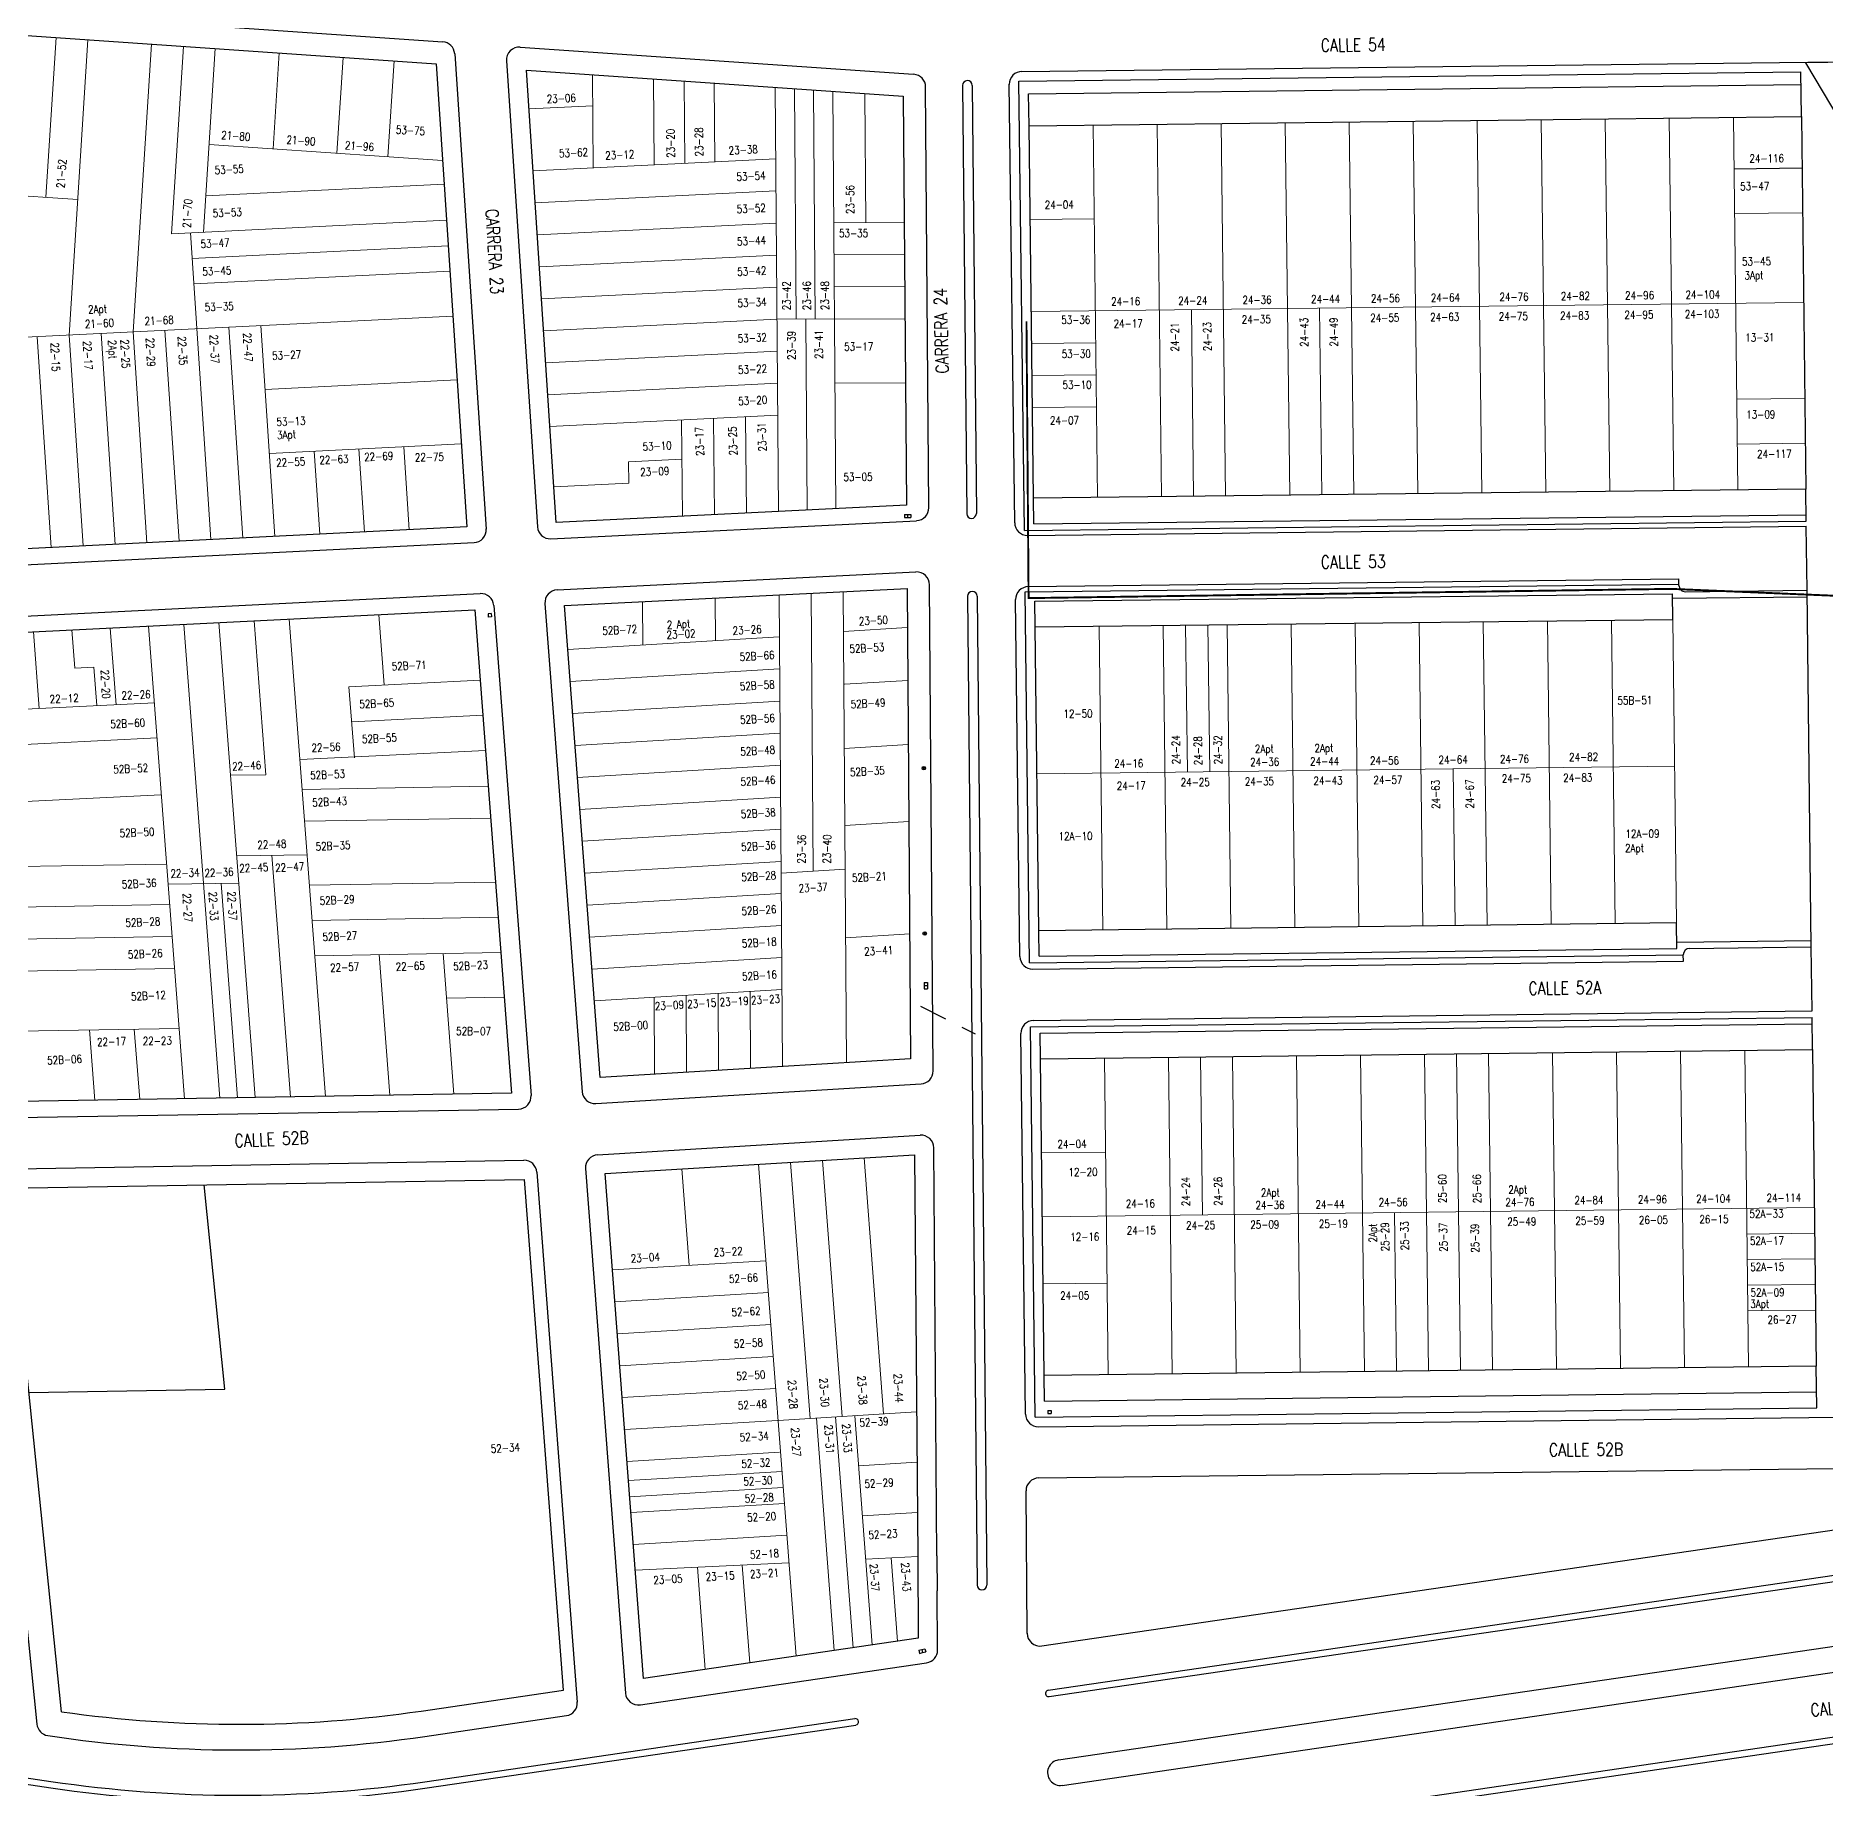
# Model space of a CAD drawing. Header units: millimetres. Extents: x 1022434 to 1024646, y 1272610 to 1274311.
# Drawn here: x 1023908.8 to 1024188.2, y 1272838.9 to 1273112.5 of the extents above; entities that cross this region are included whole.
import ezdxf
from ezdxf.enums import TextEntityAlignment as Align

# ---------------------------------------------------------------- set-up
doc = ezdxf.new("R2010")
doc.units = ezdxf.units.MM
doc.header["$MEASUREMENT"] = 0
for name, color, linetype, lineweight in [('CAB_AER_500', 3, 'Continuous', 25), ('CAB_RG11', 5, 'Continuous', 30), ('NOMENCLATURA', 23, 'Continuous', 0), ('Planimetria_Varios', 251, 'Continuous', 0)]:
    doc.layers.add(name, color=color, linetype=linetype, lineweight=lineweight)
for name, color, linetype in [('DISP_AMP_SA', 7, 'Continuous'), ('NOMEN', 251, 'Continuous'), ('PLANIMETRIA', 8, 'Continuous'), ('TEXT_AMP', 5, 'Continuous')]:
    doc.layers.add(name, color=color, linetype=linetype)
doc.styles.add('CALLE', font='simplex.shx', dxfattribs={"width": 0.8, "height": 2})
doc.styles.add('NOMEN', font='simplex.shx', dxfattribs={"width": 0.8, "height": 1.25})
doc.styles.add('TAHOMA', font='tahoma.ttf')

# ---------------------------------------------------------------- blocks, each defined once
blk = doc.blocks.new('CAJA')
for p, q in [((-0.24, 0.25), (-0.24, -0.25)), ((-0.24, 0.25), (0.26, 0.25)), ((0.26, 0.25), (0.26, -0.25)), ((-0.24, -0.25), (0.26, -0.25))]:
    blk.add_line(p, q)
blk = doc.blocks.new('ARBOL')
for p, q in [((-0.2, -0.19), (0.2, 0.19)), ((0.19, -0.2), (-0.19, 0.2))]:
    blk.add_line(p, q)
blk.add_circle((0, 0), 0.275)
blk = doc.blocks.new('Amp_MB')
at = {"color": 0}
blk.add_lwpolyline([(-0.01, 5.25), (-0.01, -5.25), (9.08, 0)], close=True, dxfattribs=at)
for points in [[(-0.01, 5.25), (-0.01, 3.2), (1.77, 4.22)], [(7.31, 1.03), (7.31, -1.03), (9.08, 0)]]:
    blk.add_solid(points, dxfattribs=at)
for tag, p in [('DISP_INT', (2.63, 6.91)), ('MODULO', (2.63, 5.5)), ('CONTROL', (2.61, 4.18))]:
    blk.add_attdef(tag, p, '', height=1, dxfattribs=at)

msp = doc.modelspace()

# ---------------------------------------------------------------- linework, layer by layer
at = {"layer": 'CAB_AER_500', "const_width": 0.3}
msp.add_lwpolyline([(1024195.62, 1273024.83), (1024164.2, 1273026.15), (1024063.83, 1273024.71), (1024063.5, 1273067.93)], dxfattribs=at)
at = {"layer": 'CAB_RG11'}
msp.add_line((1024050.92, 1272958.97), (1024047.02, 1272960.95), dxfattribs=at)
msp.add_lwpolyline([(1024055.54, 1272956.62), (1024053.47, 1272957.66)], dxfattribs=at)
at = {"layer": 'PLANIMETRIA', "linetype": 'Continuous'}
for p, q in [((1023867.97, 1273118.78), (1023972.34, 1273111.57)), ((1023974.2, 1273109.71), (1023979.12, 1273035.5)), ((1023982.29, 1273108.61), (1023987.11, 1273035.83)), ((1023984.42, 1273110.74), (1024045.88, 1273106.5)), ((1024062.8, 1273106.95), (1024319.54, 1273109.98)), ((1024062.32, 1273105.44), (1024184.46, 1273106.89)), ((1024184.54, 1273099.89), (1024184.46, 1273106.89)), ((1024048.25, 1273038.82), (1024047.75, 1273104.52)), ((1024053.52, 1273104.75), (1024054.17, 1273037.89)), ((1024055.02, 1273104.77), (1024055.67, 1273037.91)), ((1024061.66, 1273036.47), (1024060.82, 1273104.93)), ((1024063.17, 1273035.29), (1024062.32, 1273105.44)), ((1024063.84, 1273103.46), (1024184.48, 1273104.89)), ((1024063.9, 1273098.46), (1024063.84, 1273103.46)), ((1024088.9, 1273098.76), (1024088.9, 1273098.76)), ((1024108.9, 1273098.99), (1024108.9, 1273099)), ((1024173.99, 1273091.76), (1024184.64, 1273091.89)), ((1024064.35, 1273061.46), (1024064.35, 1273061.46)), ((1024064.43, 1273054.46), (1024064.44, 1273054.46)), ((1024064.52, 1273047.47), (1024064.52, 1273047.47)), ((1024185.29, 1273036.73), (1024185.23, 1273041.73)), ((1024064.66, 1273036.31), (1024064.61, 1273040.31)), ((1023989.21, 1273033.97), (1024046.35, 1273036.8)), ((1024063.17, 1273035.29), (1024185.29, 1273036.73)), ((1024063.68, 1273034.5), (1024185.3, 1273035.93)), ((1024064.66, 1273036.31), (1024185.28, 1273037.73)), ((1024185.41, 1273025.93), (1024185.3, 1273035.93)), ((1023862.37, 1273027.68), (1023977.22, 1273033.37)), ((1023990.19, 1273026.01), (1024046.24, 1273028.79)), ((1024063.78, 1273026.5), (1024165.39, 1273027.7)), ((1024165.4, 1273026.7), (1024165.39, 1273027.7)), ((1023893.5, 1273021.21), (1023978.2, 1273025.41)), ((1024048.92, 1272950.88), (1024048.34, 1273026.81)), ((1024054.29, 1273025), (1024055.79, 1272870.61)), ((1024055.79, 1273025.02), (1024057.29, 1272870.62)), ((1024063.29, 1273025.69), (1024165.4, 1273026.9)), ((1024063.99, 1272967.77), (1024063.29, 1273025.69)), ((1024064.81, 1273024.21), (1024164.42, 1273025.39)), ((1024164.47, 1273021.39), (1024164.42, 1273025.39)), ((1024164.43, 1273024.69), (1024185.43, 1273024.93)), ((1024166.42, 1273025.71), (1024185.41, 1273025.93)), ((1024186.07, 1272970.25), (1024185.41, 1273025.93)), ((1023980.3, 1273023.57), (1023986.12, 1272947.07)), ((1023988.3, 1273023.86), (1023994.1, 1272947.64)), ((1024062.48, 1272968.75), (1024061.8, 1273024.47)), ((1024064.85, 1273020.21), (1024064.81, 1273024.21)), ((1024129.85, 1273020.98), (1024129.85, 1273020.98)), ((1024065.48, 1272968.78), (1024065.43, 1272972.78)), ((1024165.07, 1272970), (1024165.03, 1272973.99)), ((1024063.99, 1272967.77), (1024166.09, 1272969.01)), ((1024065.48, 1272968.78), (1024165.07, 1272970)), ((1024165.06, 1272971), (1024186.06, 1272971.25)), ((1024166.1, 1272968.01), (1024166.09, 1272969.01)), ((1024167.07, 1272970.02), (1024186.07, 1272970.25)), ((1024186.19, 1272960.25), (1024186.07, 1272970.25)), ((1024064.5, 1272966.77), (1024166.1, 1272968.01)), ((1024064.11, 1272957.77), (1024186.2, 1272959.25)), ((1024064.85, 1272896.83), (1024064.11, 1272957.77)), ((1024064.6, 1272958.77), (1024186.19, 1272960.25)), ((1024065.63, 1272956.79), (1024186.21, 1272958.25)), ((1024186.26, 1272954.25), (1024186.2, 1272959.25)), ((1024063.35, 1272897.31), (1024062.63, 1272956.75)), ((1024065.67, 1272952.79), (1024065.63, 1272956.79)), ((1023996.22, 1272945.8), (1024047.04, 1272948.87)), ((1023901.15, 1272943.51), (1023984.16, 1272944.92)), ((1023996.51, 1272937.8), (1024046.9, 1272940.84)), ((1024049.51, 1272875.19), (1024049.02, 1272938.86)), ((1023902.3, 1272935.53), (1023985.01, 1272936.93)), ((1023994.63, 1272935.65), (1024000.88, 1272853.74)), ((1023900.35, 1272933.32), (1023908.95, 1272848.88)), ((1023904.44, 1272932.56), (1023985.12, 1272933.93)), ((1023912.77, 1272850.84), (1023904.44, 1272932.56)), ((1023938.31, 1272901.18), (1023935.06, 1272933.08)), ((1023987.04, 1272935.08), (1023993.34, 1272852.35)), ((1024186.92, 1272898.27), (1024186.85, 1272904.77)), ((1024066.32, 1272899.34), (1024066.28, 1272903.34)), ((1023907.7, 1272900.66), (1023938.31, 1272901.18)), ((1024066.32, 1272899.34), (1024186.89, 1272900.77)), ((1024064.85, 1272896.83), (1024186.92, 1272898.27)), ((1024065.37, 1272895.33), (1024322.11, 1272898.37)), ((1024065.4, 1272887.33), (1024245.57, 1272889.46)), ((1024063.6, 1272863.07), (1024063.43, 1272885.32)), ((1024065.89, 1272861.11), (1024245.72, 1272887.47)), ((1023645.39, 1272879.42), (1023911.14, 1272839.96)), ((1024066.9, 1272854.18), (1024248.19, 1272880.76)), ((1024067.05, 1272853.19), (1024248.34, 1272879.77)), ((1024068.5, 1272843.3), (1024325.83, 1272881.03)), ((1023645.25, 1272878.43), (1023911.14, 1272838.95)), ((1024069.08, 1272839.34), (1024326.41, 1272877.07)), ((1024049.62, 1272860.46), (1024049.55, 1272869.7)), ((1024070.53, 1272829.44), (1024327.87, 1272867.17)), ((1024070.68, 1272828.46), (1024328.01, 1272866.18)), ((1024002.85, 1272851.86), (1024047.91, 1272858.47)), ((1023969.53, 1272839.9), (1024036.71, 1272849.75)), ((1023969.53, 1272838.89), (1024036.86, 1272848.76))]:
    msp.add_line(p, q, dxfattribs=at)
at = {"layer": 'PLANIMETRIA'}
msp.add_line((1024049.51, 1272875.19), (1024049.55, 1272869.7), dxfattribs=at)
at = {"layer": 'PLANIMETRIA', "linetype": 'Continuous'}
for points in [[(1023864.31, 1273030.28), (1023869.73, 1273115.15), (1023971.29, 1273108.14), (1023976.09, 1273035.82)], [(1023990.07, 1273036.52), (1023985.39, 1273107.16), (1024044.26, 1273103.1), (1024044.75, 1273039.23)], [(1024064.61, 1273040.31), (1024063.9, 1273098.46), (1024184.54, 1273099.89), (1024185.23, 1273041.73)], [(1023996.94, 1272949.85), (1023991.33, 1273023.56), (1024044.85, 1273026.22), (1024045.41, 1272952.77)], [(1023903.07, 1272946.04), (1023895.65, 1273018.82), (1023977.34, 1273022.87), (1023983.09, 1272947.4)], [(1024066.28, 1272903.34), (1024065.67, 1272952.79), (1024186.26, 1272954.25), (1024186.85, 1272904.77)]]:
    msp.add_lwpolyline(points, close=True, dxfattribs=at)
for points in [[(1024165.03, 1272973.99), (1024065.43, 1272972.78), (1024064.85, 1273020.21), (1024164.47, 1273021.39)], [(1024046.51, 1272875.05), (1024046.6, 1272862.32), (1024003.71, 1272856.03), (1023997.7, 1272934.87), (1024046.02, 1272937.78), (1024046.51, 1272875.05)]]:
    msp.add_lwpolyline(points, dxfattribs=at)
for points in [[(1023912.77, 1272850.84, 0.072038), (1023968.96, 1272850.94), (1023991.19, 1272854.2), (1023985.12, 1272933.93)], [(1023910.64, 1272847.11, 0.074025), (1023969.54, 1272846.98), (1023991.64, 1272850.22)]]:
    msp.add_lwpolyline(points, format="xyb", dxfattribs=at)
for centre, radius, start, end in [((1023972.2, 1273109.58), 2, 3.7947, 86.0513), ((1023984.28, 1273108.74), 2, 86.0513, 183.7947), ((1024045.75, 1273104.5), 2, 0.4397, 86.0513), ((1024062.82, 1273104.95), 2, 90.6773, 180.6966), ((1024054.27, 1273104.76), 0.75, 0.5554, 180.5554), ((1024046.25, 1273038.8), 2, 272.8398, 0.4397), ((1024054.92, 1273037.9), 0.75, 180.5554, 0.5554), ((1024063.66, 1273036.5), 2, 180.6966, 270.6773), ((1023977.12, 1273035.37), 2, 272.8398, 3.7947), ((1023989.11, 1273035.97), 2, 183.7947, 272.8398), ((1024046.34, 1273026.79), 2, 0.4397, 92.8398), ((1023978.3, 1273023.42), 2, 4.3572, 92.8398), ((1023990.29, 1273024.01), 2, 92.8398, 184.3572), ((1024055.04, 1273025.01), 0.75, 0.5554, 180.5554), ((1024063.8, 1273024.5), 2, 90.6773, 180.6966), ((1024166.4, 1273026.71), 1, 180.6773, 270.6773), ((1024167.09, 1272969.02), 1, 90.6966, 180.6773), ((1024064.48, 1272968.77), 2, 180.6966, 270.6966), ((1024064.63, 1272956.77), 2, 90.6966, 180.6966), ((1024046.92, 1272950.86), 2, 273.4559, 0.4397), ((1023984.13, 1272946.92), 2, 270.9713, 4.3572), ((1023996.1, 1272947.79), 2, 184.3572, 273.4559), ((1024047.02, 1272938.85), 2, 0.4397, 93.4559), ((1023985.04, 1272934.93), 2, 4.3572, 90.9713), ((1023996.63, 1272935.8), 2, 93.4559, 184.3572), ((1024065.35, 1272897.33), 2, 180.6966, 270.6773), ((1024065.43, 1272885.33), 2, 90.6773, 180.4397), ((1024056.54, 1272870.61), 0.75, 180.5554, 0.5554), ((1024065.6, 1272863.09), 2, 180.4397, 278.341), ((1024047.62, 1272860.45), 2, 278.341, 0.4397), ((1024066.98, 1272853.69), 0.5, 98.341, 278.341), ((1023991.35, 1272852.2), 2, 278.341, 4.3572), ((1024002.87, 1272853.89), 2, 184.3572, 278.341), ((1023910.94, 1272849.09), 2, 185.8196, 261.4065), ((1024036.78, 1272849.26), 0.5, 278.341, 98.341), ((1024068.79, 1272841.32), 2, 98.341, 278.341), ((1023940.52, 1273037.79), 200, 261.5538, 278.341), ((1023940.52, 1273036.78), 200, 261.5538, 278.341)]:
    msp.add_arc(centre, radius, start, end, dxfattribs=at)
at = {"layer": 'Planimetria_Varios', "linetype": 'Continuous'}
for p, q in [((1023911.93, 1273112.24), (1023910.33, 1273087.29)), ((1023916.92, 1273111.89), (1023913.97, 1273065.78)), ((1023926.83, 1273111.21), (1023923.96, 1273066.28)), ((1023931.82, 1273110.86), (1023929.95, 1273081.59)), ((1023936.81, 1273110.52), (1023934.97, 1273081.84)), ((1023946.78, 1273109.83), (1023945.83, 1273094.86)), ((1023956.76, 1273109.14), (1023955.8, 1273094.17)), ((1023964.74, 1273108.59), (1023963.78, 1273093.62)), ((1023995.84, 1273091.87), (1023995.73, 1273106.45)), ((1024005.34, 1273092.34), (1024005.23, 1273105.79)), ((1024010.14, 1273092.58), (1024010.05, 1273105.46)), ((1024014.83, 1273092.81), (1024014.74, 1273105.14)), ((1024024.75, 1273038.24), (1024024.24, 1273104.48)), ((1024027.52, 1273068.27), (1024027.25, 1273104.28)), ((1024030.52, 1273068.29), (1024030.25, 1273104.07)), ((1024033.75, 1273038.68), (1024033.25, 1273103.86)), ((1024038.41, 1273083.32), (1024038.25, 1273103.52)), ((1023985.79, 1273101.08), (1023995.77, 1273101.58)), ((1024074.61, 1273040.43), (1024073.9, 1273098.58)), ((1024084.61, 1273040.54), (1024083.9, 1273098.7)), ((1024094.61, 1273040.66), (1024093.9, 1273098.82)), ((1024104.61, 1273040.78), (1024103.9, 1273098.93)), ((1024114.61, 1273040.9), (1024113.9, 1273099.05)), ((1024124.61, 1273041.02), (1024123.9, 1273099.17)), ((1024134.61, 1273041.14), (1024133.9, 1273099.29)), ((1024144.61, 1273041.25), (1024143.9, 1273099.41)), ((1024154.6, 1273041.37), (1024153.9, 1273099.53)), ((1024164.6, 1273041.49), (1024163.9, 1273099.64)), ((1024174.6, 1273041.61), (1024173.9, 1273099.76)), ((1023935.85, 1273095.55), (1023972.3, 1273093.03)), ((1023986.43, 1273091.4), (1024024.33, 1273093.28)), ((1023935.34, 1273087.5), (1023972.54, 1273089.35)), ((1023900.36, 1273087.97), (1023915.32, 1273086.94)), ((1023986.77, 1273086.41), (1024024.37, 1273088.28)), ((1023929.95, 1273081.59), (1023972.91, 1273083.72)), ((1024064.08, 1273083.82), (1024074.08, 1273083.93)), ((1024174.08, 1273084.76), (1024184.72, 1273084.89)), ((1023932.96, 1273081.74), (1023936.13, 1273033.84)), ((1023987.1, 1273081.42), (1024024.41, 1273083.27)), ((1024033.41, 1273083.3), (1024044.46, 1273083.34)), ((1023933.22, 1273077.75), (1023973.18, 1273079.73)), ((1023987.43, 1273076.43), (1024024.45, 1273078.27)), ((1024033.45, 1273078.3), (1024044.48, 1273078.34)), ((1023933.49, 1273073.76), (1023973.44, 1273075.74)), ((1023987.76, 1273071.44), (1024024.48, 1273073.27)), ((1024033.48, 1273073.3), (1024044.5, 1273073.34)), ((1024064.26, 1273069.46), (1024184.88, 1273070.89)), ((1024089.61, 1273040.6), (1024089.25, 1273069.76)), ((1024109.61, 1273040.84), (1024109.25, 1273070)), ((1023866.43, 1273063.42), (1023973.91, 1273068.75)), ((1023938.94, 1273067.02), (1023941.13, 1273034.09)), ((1023943.94, 1273067.27), (1023946.12, 1273034.34)), ((1023988.09, 1273066.45), (1024024.52, 1273068.26)), ((1024024.52, 1273068.26), (1024044.52, 1273068.34)), ((1024029.25, 1273038.46), (1024029.02, 1273068.28)), ((1023908.98, 1273065.53), (1023911.16, 1273032.6)), ((1023913.97, 1273065.78), (1023916.16, 1273032.85)), ((1023918.97, 1273066.03), (1023921.15, 1273033.1)), ((1023923.96, 1273066.28), (1023926.14, 1273033.34)), ((1023928.95, 1273066.52), (1023931.14, 1273033.59)), ((1024064.32, 1273064.46), (1024074.32, 1273064.58)), ((1023988.42, 1273061.46), (1024024.56, 1273063.26)), ((1023944.6, 1273057.29), (1023974.57, 1273058.77)), ((1023988.75, 1273056.47), (1024024.6, 1273058.25)), ((1024033.6, 1273058.28), (1024044.6, 1273058.32)), ((1024064.38, 1273059.46), (1024074.38, 1273059.58)), ((1024174.43, 1273055.77), (1024185.06, 1273055.89)), ((1023989.08, 1273051.48), (1024024.64, 1273053.25)), ((1024014.76, 1273037.74), (1024014.64, 1273052.75)), ((1024019.75, 1273037.99), (1024019.64, 1273053)), ((1024064.44, 1273054.46), (1024074.44, 1273054.58)), ((1024009.76, 1273037.49), (1024009.64, 1273052.5)), ((1023945.26, 1273047.31), (1023975.23, 1273048.8)), ((1023952.25, 1273047.66), (1023953.11, 1273034.68)), ((1023959.25, 1273048), (1023960.11, 1273035.03)), ((1023966.24, 1273048.35), (1023967.1, 1273035.38)), ((1024174.52, 1273048.77), (1024185.14, 1273048.89)), ((1024001.34, 1273046), (1024009.69, 1273046.41)), ((1024001.37, 1273042.66), (1024001.34, 1273046)), ((1023989.71, 1273042.08), (1024001.37, 1273042.66)), ((1024014.91, 1273018.05), (1024014.86, 1273024.73)), ((1024025.42, 1272951.57), (1024024.85, 1273025.22)), ((1024030.18, 1272982.08), (1024029.85, 1273025.47)), ((1024035.41, 1272952.17), (1024034.85, 1273025.72)), ((1023962.35, 1273022.12), (1023963.19, 1273011.15)), ((1024003.57, 1273017.37), (1024003.52, 1273024.17)), ((1023908.4, 1273019.45), (1023909.31, 1273007.48)), ((1023914.4, 1273019.75), (1023914.85, 1273013.76)), ((1023920.39, 1273020.04), (1023921.3, 1273008.07)), ((1023926.38, 1273020.34), (1023932.01, 1272946.53)), ((1023931.88, 1273020.61), (1023937.52, 1272946.63)), ((1023937.38, 1273020.89), (1023943.03, 1272946.72)), ((1023942.87, 1273021.16), (1023944.7, 1272997.14)), ((1023948.37, 1273021.43), (1023954.04, 1272946.91)), ((1024034.9, 1273019.51), (1024044.89, 1273020.11)), ((1024075.43, 1272972.91), (1024074.85, 1273020.33)), ((1024085.43, 1272973.03), (1024084.85, 1273020.45)), ((1024088.63, 1272997.57), (1024088.35, 1273020.49)), ((1024092.13, 1272997.61), (1024091.85, 1273020.53)), ((1024095.43, 1272973.15), (1024094.85, 1273020.56)), ((1024105.43, 1272973.27), (1024104.85, 1273020.68)), ((1024115.43, 1272973.39), (1024114.85, 1273020.8)), ((1024125.43, 1272973.51), (1024124.85, 1273020.92)), ((1024135.43, 1272973.63), (1024134.85, 1273021.04)), ((1024145.43, 1272973.76), (1024144.85, 1273021.15)), ((1024155.42, 1272973.88), (1024154.85, 1273021.27)), ((1024165.03, 1272973.99), (1024164.47, 1273021.39)), ((1023991.85, 1273016.66), (1024024.9, 1273018.66)), ((1023914.85, 1273013.76), (1023917.85, 1273013.91)), ((1023917.85, 1273013.91), (1023918.3, 1273007.92)), ((1023992.23, 1273011.68), (1024024.94, 1273013.65)), ((1023957.69, 1273010.88), (1023978.18, 1273011.9)), ((1023957.69, 1273010.88), (1023958.54, 1272999.76)), ((1024035.07, 1273011.26), (1024044.96, 1273011.85)), ((1023896.87, 1273006.86), (1023927.3, 1273008.37)), ((1023992.61, 1273006.69), (1024024.98, 1273008.64)), ((1023958.11, 1273005.39), (1023978.59, 1273006.41)), ((1023897.43, 1273001.38), (1023927.71, 1273002.88)), ((1023992.99, 1273001.7), (1024025.02, 1273003.64)), ((1023950.04, 1272999.49), (1023979.01, 1273000.92)), ((1024035.04, 1273001.24), (1024045.03, 1273001.84)), ((1023939.19, 1272997.05), (1023944.7, 1272997.14)), ((1023993.37, 1272996.72), (1024025.06, 1272998.63)), ((1024065.13, 1272997.28), (1024164.74, 1272998.49)), ((1024130.43, 1272973.57), (1024130.13, 1272998.07)), ((1023898.41, 1272992.52), (1023928.3, 1272994)), ((1023950.39, 1272994.85), (1023979.44, 1272995.34)), ((1023993.75, 1272991.73), (1024025.1, 1272993.62)), ((1023950.77, 1272989.86), (1023979.82, 1272990.35)), ((1023994.13, 1272986.74), (1024025.13, 1272988.62)), ((1024035.13, 1272989.22), (1024045.13, 1272989.82)), ((1023899.34, 1272982.67), (1023929.22, 1272983.18)), ((1023940.15, 1272984.45), (1023951.17, 1272984.64)), ((1023945.66, 1272984.55), (1023948.54, 1272946.81)), ((1023994.51, 1272981.76), (1024025.17, 1272983.61)), ((1023929.46, 1272980.02), (1023940.47, 1272980.21)), ((1023937.72, 1272980.16), (1023940.27, 1272946.67)), ((1023951.53, 1272979.87), (1023980.58, 1272980.36)), ((1024025.19, 1272981.78), (1024035.18, 1272982.38)), ((1023994.89, 1272976.77), (1024025.21, 1272978.6)), ((1023899.98, 1272976.37), (1023929.7, 1272976.87)), ((1023951.95, 1272974.37), (1023981, 1272974.87)), ((1023900.49, 1272971.38), (1023930.08, 1272971.88)), ((1023995.27, 1272971.79), (1024025.25, 1272973.6)), ((1024035.26, 1272971.67), (1024045.26, 1272972.27)), ((1023952.37, 1272968.88), (1023981.42, 1272969.37)), ((1023962.39, 1272969.05), (1023964.06, 1272947.08)), ((1023972.4, 1272969.22), (1023974.08, 1272947.25)), ((1023901, 1272966.39), (1023930.46, 1272966.89)), ((1023995.65, 1272966.8), (1024025.29, 1272968.59)), ((1023996.03, 1272961.81), (1024025.33, 1272963.58)), ((1024020.42, 1272951.26), (1024020.33, 1272963.28)), ((1023972.93, 1272962.23), (1023981.95, 1272962.38)), ((1024005.43, 1272950.36), (1024005.33, 1272962.38)), ((1024010.42, 1272950.66), (1024010.33, 1272962.68)), ((1024015.42, 1272950.96), (1024015.33, 1272962.98)), ((1023901.95, 1272957.02), (1023931.17, 1272957.52)), ((1023917.15, 1272957.28), (1023917.99, 1272946.29)), ((1023924.16, 1272957.4), (1023925, 1272946.41)), ((1024076.28, 1272903.46), (1024075.67, 1272952.91)), ((1024086.27, 1272903.58), (1024085.67, 1272953.03)), ((1024090.97, 1272928.39), (1024090.67, 1272953.09)), ((1024096.27, 1272903.7), (1024095.67, 1272953.15)), ((1024106.27, 1272903.82), (1024105.67, 1272953.27)), ((1024116.27, 1272903.93), (1024115.67, 1272953.39)), ((1024126.27, 1272904.05), (1024125.67, 1272953.51)), ((1024131.27, 1272904.11), (1024130.67, 1272953.58)), ((1024136.27, 1272904.17), (1024135.67, 1272953.64)), ((1024146.27, 1272904.29), (1024145.67, 1272953.76)), ((1024156.27, 1272904.41), (1024155.67, 1272953.88)), ((1024166.27, 1272904.53), (1024165.67, 1272954)), ((1024176.27, 1272904.64), (1024175.67, 1272954.12)), ((1024065.85, 1272938.09), (1024075.85, 1272938.21)), ((1024009.68, 1272935.59), (1024010.83, 1272920.54)), ((1024021.66, 1272936.31), (1024027.51, 1272859.52)), ((1024026.65, 1272936.61), (1024029.7, 1272896.63)), ((1024031.64, 1272936.92), (1024034.69, 1272896.93)), ((1024038.13, 1272937.31), (1024041.18, 1272897.33)), ((1024065.98, 1272928.09), (1024186.55, 1272929.55)), ((1024121.27, 1272903.99), (1024120.97, 1272928.76)), ((1024176.02, 1272925.42), (1024186.6, 1272925.55)), ((1023998.85, 1272919.82), (1024022.81, 1272921.26)), ((1024176.06, 1272921.43), (1024186.65, 1272921.55)), ((1023999.23, 1272914.83), (1024023.19, 1272916.28)), ((1024066.1, 1272917.65), (1024076.1, 1272917.77)), ((1024176.11, 1272917.43), (1024186.7, 1272917.55)), ((1024176.16, 1272913.43), (1024186.74, 1272913.55)), ((1023999.61, 1272909.84), (1024023.57, 1272911.29)), ((1023999.99, 1272904.86), (1024023.95, 1272906.3)), ((1024000.37, 1272899.87), (1024024.33, 1272901.32)), ((1024000.75, 1272894.88), (1024024.63, 1272896.33)), ((1024024.71, 1272896.33), (1024046.33, 1272897.64)), ((1024030.7, 1272896.69), (1024033.46, 1272860.4)), ((1024033.69, 1272896.87), (1024036.44, 1272860.83)), ((1024036.69, 1272897.05), (1024039.41, 1272861.27)), ((1024001.13, 1272889.9), (1024024.93, 1272891.34)), ((1024001.36, 1272886.91), (1024025.32, 1272888.35)), ((1024037.28, 1272889.23), (1024046.39, 1272889.78)), ((1024001.51, 1272884.41), (1024025.47, 1272885.86)), ((1024001.74, 1272881.92), (1024025.7, 1272883.37)), ((1024037.88, 1272881.4), (1024046.45, 1272881.92)), ((1024002.12, 1272876.93), (1024026.08, 1272878.38)), ((1024002.42, 1272872.95), (1024026.4, 1272874.09)), ((1024019.1, 1272873.74), (1024020.27, 1272858.46)), ((1024038.39, 1272874.66), (1024046.51, 1272875.05)), ((1024042.36, 1272874.85), (1024043.35, 1272861.84)), ((1024012.11, 1272873.41), (1024013.32, 1272857.44))]:
    msp.add_line(p, q, dxfattribs=at)

# ---------------------------------------------------------------- block references
at = {"layer": 'DISP_AMP_SA'}
ref = msp.add_blockref('Amp_MB', (1024190.4, 1273108.35), dxfattribs=dict(at, rotation=270.8225412746287))
ref.add_attrib('NOMBRE_AMP', 'PHV-201', dxfattribs={"layer": 'TEXT_AMP', "height": 2.6, "rotation": 0.0746, "style": 'TAHOMA'}).set_placement((1024198.33, 1273096.14), align=Align.MIDDLE_CENTER)
at = {"layer": 'PLANIMETRIA', "linetype": 'Continuous'}
for name, p in [('CAJA', (1024044.68, 1273037.53)), ('CAJA', (1024045.18, 1273037.53)), ('ARBOL', (1024047.47, 1272998.15)), ('ARBOL', (1024047.61, 1272972.34)), ('CAJA', (1024047.78, 1272964.45)), ('CAJA', (1024047.78, 1272963.95)), ('CAJA', (1024067.09, 1272897.64))]:
    msp.add_blockref(name, p, dxfattribs=at)
for p, rotation in [((1023979.67, 1273022.03), 273.7114727259385), ((1024046.97, 1272860.24), 13.81770731774277), ((1024047.45, 1272860.36), 13.81770731774277)]:
    msp.add_blockref('CAJA', p, dxfattribs=dict(at, rotation=rotation))

# ---------------------------------------------------------------- texts
at = {"layer": 'NOMEN', "linetype": 'Continuous', "style": 'NOMEN', "width": 0.8}
for s, height, rotation, p in [('23-06', 1.25, 2.8398, (1023988.61, 1273102)), ('21-80', 1.25, 356.0513, (1023937.7, 1273096.4)), ('53-75', 1.25, 356.7723, (1023964.99, 1273097.24)), ('23-20', 1.25, 90.5922, (1024008.58, 1273093.46)), ('23-28', 1.25, 90.5922, (1024013, 1273093.68)), ('21-90', 1.25, 356.0513, (1023947.88, 1273095.67)), ('21-96', 1.25, 356.0513, (1023957.02, 1273094.81)), ('53-62', 1.25, 2.8398, (1023990.52, 1273093.51)), ('23-12', 1.25, 2.8398, (1023997.75, 1273093.18)), ('23-38', 1.25, 2.8398, (1024017.02, 1273093.96)), ('21-52', 1.25, 85.6111, (1023913.23, 1273088.67)), ('53-55', 1.25, 2.8398, (1023936.74, 1273090.9)), ('24-116', 1.25, 0.6773, (1024176.42, 1273092.71)), ('53-54', 1.25, 2.8398, (1024018.24, 1273089.86)), ('23-56', 1.25, 90.4397, (1024036.61, 1273084.68)), ('53-47', 1.25, 0.6773, (1024174.97, 1273088.37)), ('21-70', 1.25, 86.9984, (1023932.96, 1273082.48)), ('53-52', 1.25, 2.8398, (1024018.28, 1273084.81)), ('24-04', 1.25, 0.6773, (1024066.36, 1273085.48)), ('53-53', 1.25, 2.8398, (1023936.44, 1273084.16)), ('53-47', 1.25, 2.8398, (1023934.53, 1273079.37)), ('53-44', 1.25, 2.8398, (1024018.32, 1273079.76)), ('53-35', 1.25, 0.2294, (1024034.23, 1273081.06)), ('53-45', 1.25, 0.6773, (1024175.26, 1273076.63)), ('53-45', 1.25, 2.8398, (1023934.81, 1273075.05)), ('53-42', 1.25, 2.8398, (1024018.36, 1273075.02)), ('3Apt', 1.25, 0.6773, (1024175.65, 1273074.47)), ('23-42', 1.25, 90.4397, (1024026.66, 1273069.65)), ('23-46', 1.25, 90.4397, (1024029.83, 1273069.67)), ('23-48', 1.25, 90.4397, (1024032.66, 1273069.68)), ('24-64', 1.25, 0.6773, (1024126.67, 1273070.98)), ('24-76', 1.25, 0.6773, (1024137.38, 1273071.1)), ('24-82', 1.25, 0.6773, (1024146.97, 1273071.22)), ('24-96', 1.25, 0.6773, (1024157, 1273071.34)), ('24-104', 1.25, 0.6773, (1024166.44, 1273071.45)), ('2Apt', 1.25, 2.8398, (1023916.97, 1273069.13)), ('53-35', 1.25, 2.8398, (1023935.18, 1273069.48)), ('53-34', 1.25, 2.8398, (1024018.4, 1273070.13)), ('24-16', 1.25, 0.6773, (1024076.73, 1273070.39)), ('24-24', 1.25, 0.6773, (1024087.21, 1273070.51)), ('24-36', 1.25, 0.6773, (1024097.25, 1273070.63)), ('24-44', 1.25, 0.6773, (1024107.95, 1273070.76)), ('24-56', 1.25, 0.6773, (1024117.31, 1273070.87)), ('24-83', 1.25, 0.6773, (1024146.85, 1273068.18)), ('24-95', 1.25, 0.6773, (1024156.89, 1273068.3)), ('24-103', 1.25, 0.6773, (1024166.33, 1273068.41)), ('21-60', 1.25, 2.8398, (1023916.48, 1273066.87)), ('21-68', 1.25, 2.8398, (1023925.8, 1273067.33)), ('53-36', 1.25, 0.6773, (1024068.94, 1273067.51)), ('24-17', 1.25, 0.6773, (1024077.12, 1273066.92)), ('24-21', 1.25, 90.6773, (1024087.32, 1273063.21)), ('24-23', 1.25, 90.6773, (1024092.4, 1273063.27)), ('24-35', 1.25, 0.6773, (1024097.13, 1273067.59)), ('24-43', 1.25, 90.6773, (1024107.52, 1273063.94)), ('24-49', 1.25, 90.6773, (1024112.15, 1273063.99)), ('24-55', 1.25, 0.6773, (1024117.2, 1273067.83)), ('24-63', 1.25, 0.6773, (1024126.56, 1273067.94)), ('24-75', 1.25, 0.6773, (1024137.27, 1273068.07)), ('22-15', 1.25, 272.8398, (1023911.09, 1273064.59)), ('22-17', 1.25, 272.8398, (1023916.16, 1273064.85)), ('2Apt', 1.25, 272.8398, (1023920.06, 1273064.99)), ('22-25', 1.25, 272.8398, (1023922.02, 1273065.08)), ('22-29', 1.25, 272.8398, (1023925.97, 1273065.33)), ('22-35', 1.25, 272.8398, (1023930.95, 1273065.58)), ('22-37', 1.25, 272.8398, (1023935.93, 1273065.83)), ('22-47', 1.25, 272.8398, (1023941.16, 1273066.09)), ('53-32', 1.25, 2.8398, (1024018.44, 1273064.6)), ('23-39', 1.25, 90.4397, (1024027.45, 1273061.89)), ('23-41', 1.25, 90.4397, (1024031.71, 1273062.04)), ('53-17', 1.25, 0.2294, (1024035.03, 1273063.34)), ('13-31', 1.25, 0.6773, (1024175.77, 1273064.76)), ('53-27', 1.25, 2.8398, (1023945.71, 1273061.92)), ('53-22', 1.25, 2.8398, (1024018.48, 1273059.71)), ('53-30', 1.25, 0.6773, (1024069.01, 1273062.21)), ('53-10', 1.25, 0.6773, (1024069.14, 1273057.36)), ('53-20', 1.25, 2.8398, (1024018.51, 1273054.82)), ('53-13', 1.25, 2.8398, (1023946.39, 1273051.57)), ('24-07', 1.25, 0.6773, (1024067.17, 1273051.8)), ('13-09', 1.25, 0.6773, (1024175.92, 1273052.73)), ('3Apt', 1.25, 2.8398, (1023946.48, 1273049.53)), ('23-17', 1.25, 92.1692, (1024013.16, 1273046.93)), ('23-25', 1.25, 92.1692, (1024018.35, 1273047)), ('23-31', 1.25, 92.1692, (1024022.91, 1273047.63)), ('22-63', 1.25, 2.8398, (1023953.1, 1273045.61)), ('22-69', 1.25, 2.8398, (1023960.09, 1273046.1)), ('22-75', 1.25, 1.1959, (1023967.99, 1273046.05)), ('53-10', 1.25, 2.8398, (1024003.57, 1273047.72)), ('24-117', 1.25, 0.6773, (1024177.61, 1273046.57)), ('22-55', 1.25, 2.8398, (1023946.35, 1273045.21)), ('23-09', 1.25, 2.8398, (1024003.21, 1273043.74)), ('53-05', 1.25, 0.2294, (1024034.92, 1273042.99)), ('23-50', 1.25, 3.4559, (1024037.36, 1273020.45)), ('52B-72', 1.25, 3.4559, (1023997.3, 1273018.96)), ('23-02', 1.25, 3.4559, (1024007.32, 1273018.33)), ('2 Apt', 1.25, 3.4559, (1024007.38, 1273019.89)), ('23-26', 1.25, 3.4559, (1024017.64, 1273018.99)), ('52B-66', 1.25, 3.4559, (1024018.74, 1273014.9)), ('52B-53', 1.25, 3.4559, (1024035.9, 1273016.14)), ('52B-71', 1.25, 2.8398, (1023964.4, 1273013.41)), ('22-20', 1.25, 272.8398, (1023918.93, 1273013.5)), ('52B-58', 1.25, 3.4559, (1024018.77, 1273010.29)), ('22-12', 1.25, 2.8398, (1023910.97, 1273008.3)), ('22-26', 1.25, 2.8398, (1023922.2, 1273008.86)), ('52B-65', 1.25, 2.8398, (1023959.34, 1273007.51)), ('52B-49', 1.25, 3.4559, (1024036.08, 1273007.48)), ('55B-51', 1.25, 0.6773, (1024155.81, 1273008.09)), ('52B-60', 1.25, 2.8398, (1023920.44, 1273004.39)), ('52B-56', 1.25, 3.4559, (1024018.81, 1273005.06)), ('12-50', 1.25, 0.6773, (1024069.29, 1273006.01)), ('52B-55', 1.25, 2.8398, (1023959.75, 1273002.06)), ('24-24', 1.25, 90.6773, (1024087.49, 1272998.76)), ('24-28', 1.25, 90.6773, (1024090.94, 1272998.61)), ('24-32', 1.25, 90.6773, (1024094.05, 1272998.76)), ('22-56', 1.25, 2.8398, (1023951.87, 1273000.68)), ('52B-48', 1.25, 3.4559, (1024018.85, 1273000.1)), ('24-16', 1.25, 0.6773, (1024077.22, 1272998.24)), ('24-36', 1.25, 0.6773, (1024098.44, 1272998.48)), ('2Apt', 1.25, 0.6773, (1024099.18, 1273000.55)), ('24-44', 1.25, 0.6773, (1024107.8, 1272998.59)), ('2Apt', 1.25, 0.6773, (1024108.49, 1273000.66)), ('24-56', 1.25, 0.6773, (1024117.16, 1272998.7)), ('24-64', 1.25, 0.6773, (1024127.87, 1272998.83)), ('24-76', 1.25, 0.6773, (1024137.46, 1272998.94)), ('24-82', 1.25, 0.6773, (1024148.25, 1272999.25)), ('52B-52', 1.25, 2.8398, (1023920.92, 1272997.33)), ('22-46', 1.25, 2.8398, (1023939.47, 1272997.8)), ('52B-53', 1.25, 2.8398, (1023951.66, 1272996.4)), ('52B-46', 1.25, 3.4559, (1024018.89, 1272995.4)), ('52B-35', 1.25, 3.4559, (1024035.97, 1272996.89)), ('24-35', 1.25, 0.6773, (1024097.62, 1272995.44)), ('24-43', 1.25, 0.6773, (1024108.33, 1272995.57)), ('24-57', 1.25, 0.6773, (1024117.69, 1272995.68)), ('24-75', 1.25, 0.6773, (1024137.75, 1272995.92)), ('24-83', 1.25, 0.6773, (1024147.34, 1272996.03)), ('24-17', 1.25, 0.6773, (1024077.61, 1272994.77)), ('24-25', 1.25, 0.6773, (1024087.59, 1272995.32)), ('24-63', 1.25, 90.6773, (1024128.06, 1272991.79)), ('24-67', 1.25, 90.6773, (1024133.39, 1272991.86)), ('52B-43', 1.25, 2.8398, (1023951.98, 1272992.16)), ('52B-38', 1.25, 3.4559, (1024018.92, 1272990.34)), ('52B-50', 1.25, 2.8398, (1023921.9, 1272987.36)), ('12A-09', 1.25, 0.6773, (1024157.06, 1272987.26)), ('22-48', 1.25, 2.8398, (1023943.41, 1272985.53)), ('52B-35', 1.25, 2.8398, (1023952.51, 1272985.28)), ('52B-36', 1.25, 3.4559, (1024018.96, 1272985.21)), ('23-36', 1.25, 89.2928, (1024028.98, 1272983.23)), ('23-40', 1.25, 89.2928, (1024032.93, 1272983.25)), ('12A-10', 1.25, 0.6773, (1024068.52, 1272986.89)), ('2Apt', 1.25, 0.6773, (1024157, 1272985.04)), ('22-45', 1.25, 2.8398, (1023940.58, 1272981.88)), ('22-47', 1.25, 2.8398, (1023946.19, 1272981.97)), ('52B-36', 1.25, 2.8398, (1023922.23, 1272979.36)), ('22-34', 1.25, 2.8398, (1023929.84, 1272981.05)), ('22-36', 1.25, 2.8398, (1023935.15, 1272981.14)), ('52B-28', 1.25, 3.4559, (1024019, 1272980.5)), ('23-37', 1.25, 3.4559, (1024027.95, 1272978.75)), ('52B-21', 1.25, 3.4559, (1024036.29, 1272980.39)), ('22-27', 1.25, 273, (1023931.73, 1272978.59)), ('22-33', 1.25, 272.8398, (1023935.8, 1272978.84)), ('22-37', 1.25, 272.8398, (1023938.71, 1272978.89)), ('52B-29', 1.25, 2.8398, (1023953.15, 1272976.82)), ('52B-28', 1.25, 2.8398, (1023922.81, 1272973.36)), ('52B-26', 1.25, 3.4559, (1024019.04, 1272975.19)), ('52B-27', 1.25, 2.8398, (1023953.58, 1272971.16)), ('52B-18', 1.25, 3.4559, (1024019.08, 1272970.14)), ('52B-26', 1.25, 2.8398, (1023923.18, 1272968.42)), ('23-41', 1.25, 3.4559, (1024038.18, 1272968.89)), ('22-57', 1.25, 2.8398, (1023954.77, 1272966.34)), ('22-65', 1.25, 2.8398, (1023965.02, 1272966.51)), ('52B-23', 1.25, 2.8398, (1023973.99, 1272966.58)), ('52B-16', 1.25, 3.4559, (1024019.12, 1272965)), ('52B-12', 1.25, 2.8398, (1023923.68, 1272961.87)), ('23-09', 1.25, 3.4559, (1024005.5, 1272960.36)), ('23-15', 1.25, 3.4559, (1024010.56, 1272960.66)), ('23-19', 1.25, 3.4559, (1024015.62, 1272960.97)), ('23-23', 1.25, 3.4559, (1024020.51, 1272961.27)), ('52B-07', 1.25, 359.7011, (1023974.42, 1272956.49)), ('52B-00', 1.25, 3.4559, (1023999.01, 1272957.13)), ('22-17', 1.25, 2.0557, (1023918.36, 1272954.75)), ('22-23', 1.25, 0.7973, (1023925.49, 1272954.93)), ('52B-06', 1.25, 2.8398, (1023910.58, 1272951.89)), ('24-04', 1.25, 0.6773, (1024068.35, 1272938.83)), ('12-20', 1.25, 0.6773, (1024070.07, 1272934.44)), ('24-24', 1.25, 90.6773, (1024089.03, 1272929.77)), ('24-26', 1.25, 90.6773, (1024094.08, 1272929.83)), ('2Apt', 1.25, 0.6773, (1024100.12, 1272931.25)), ('25-60', 1.25, 90.6773, (1024129.12, 1272930.24)), ('25-66', 1.25, 90.6773, (1024134.51, 1272930.23)), ('2Apt', 1.25, 0.6773, (1024138.76, 1272931.72)), ('24-16', 1.25, 0.6773, (1024079.03, 1272929.52)), ('24-36', 1.25, 0.6773, (1024099.28, 1272929.29)), ('24-44', 1.25, 0.6773, (1024108.65, 1272929.4)), ('24-56', 1.25, 0.6773, (1024118.51, 1272929.74)), ('24-76', 1.25, 0.6773, (1024138.3, 1272929.75)), ('24-84', 1.25, 0.6773, (1024149.09, 1272930.06)), ('24-96', 1.25, 0.6773, (1024159.01, 1272930.18)), ('24-104', 1.25, 0.6773, (1024168.11, 1272930.29)), ('24-114', 1.25, 0.6773, (1024179.1, 1272930.42)), ('24-25', 1.25, 0.6773, (1024088.43, 1272926.13)), ('25-09', 1.25, 0.6773, (1024098.46, 1272926.25)), ('25-19', 1.25, 0.6773, (1024109.17, 1272926.37)), ('2Apt', 1.25, 90.6773, (1024118.24, 1272924.1)), ('25-29', 1.25, 90.6773, (1024120.16, 1272922.72)), ('25-33', 1.25, 90.6773, (1024123.22, 1272922.88)), ('25-37', 1.25, 90.6773, (1024129.26, 1272922.66)), ('25-39', 1.25, 90.6773, (1024134.2, 1272922.51)), ('25-49', 1.25, 0.6773, (1024138.6, 1272926.72)), ('25-59', 1.25, 0.6773, (1024149.24, 1272926.85)), ('26-05', 1.25, 0.6773, (1024159.16, 1272926.97)), ('26-15', 1.25, 0.6773, (1024168.61, 1272927.09)), ('52A-33', 1.25, 0.6773, (1024176.43, 1272927.93)), ('12-16', 1.25, 0.6773, (1024070.35, 1272924.34)), ('24-15', 1.25, 0.6773, (1024079.17, 1272925.33)), ('52A-17', 1.25, 0.6773, (1024176.5, 1272923.71)), ('23-04', 1.25, 3.4559, (1024001.74, 1272920.97)), ('23-22', 1.25, 3.4559, (1024014.68, 1272921.88)), ('52-66', 1.25, 3.4559, (1024017.07, 1272917.76)), ('52A-15', 1.25, 0.6773, (1024176.55, 1272919.64)), ('24-05', 1.25, 0.6773, (1024068.77, 1272915.17)), ('52A-09', 1.25, 0.6773, (1024176.6, 1272915.64)), ('52-62', 1.25, 3.4559, (1024017.47, 1272912.55)), ('3Apt', 1.25, 0.6773, (1024176.55, 1272913.88)), ('26-27', 1.25, 0.6773, (1024179.24, 1272911.41)), ('52-58', 1.25, 3.4559, (1024017.84, 1272907.63)), ('52-50', 1.25, 3.4559, (1024018.22, 1272902.59)), ('23-28', 1.25, 273.4559, (1024026.23, 1272902.6)), ('23-30', 1.25, 273.4559, (1024031.16, 1272902.9)), ('23-38', 1.25, 273.4559, (1024037.1, 1272903.26)), ('23-44', 1.25, 273.4559, (1024042.76, 1272903.6)), ('52-48', 1.25, 3.4559, (1024018.47, 1272898.02)), ('52-39', 1.25, 3.4559, (1024037.46, 1272895.32)), ('52-34', 1.25, 3.4559, (1024018.74, 1272893.03)), ('23-27', 1.25, 273.4559, (1024026.72, 1272895.18)), ('23-31', 1.25, 273.4559, (1024031.94, 1272895.61)), ('23-33', 1.25, 273.4559, (1024034.71, 1272895.78)), ('52-34', 1.25, 3.4559, (1023979.88, 1272891.25)), ('52-32', 1.25, 3.4559, (1024019.01, 1272888.87)), ('52-30', 1.25, 3.4559, (1024019.33, 1272886.12)), ('52-28', 1.25, 3.4559, (1024019.53, 1272883.45)), ('52-29', 1.25, 3.4559, (1024038.25, 1272885.77)), ('52-20', 1.25, 3.4559, (1024019.91, 1272880.51)), ('52-23', 1.25, 3.4559, (1024038.86, 1272877.78)), ('52-18', 1.25, 3.4559, (1024020.35, 1272874.71)), ('23-37', 1.188, 273.4559, (1024039.04, 1272873.91)), ('23-43', 1.25, 273.4559, (1024043.92, 1272874.1)), ('23-05', 1.25, 3.4559, (1024005.27, 1272870.74)), ('23-15', 1.25, 3.4559, (1024013.43, 1272871.24)), ('23-21', 1.25, 3.4559, (1024020.35, 1272871.66))]:
    msp.add_text(s, height=height, rotation=rotation, dxfattribs=at).set_placement(p)
at = {"layer": 'NOMENCLATURA', "linetype": 'Continuous', "style": 'CALLE', "width": 0.8}
for s, rotation, p in [('CALLE 54', 0.7111, (1024109.47, 1273110.03)), ('CARRERA 23', 273.4502, (1023979.01, 1273085.41)), ('CARRERA 24', 91.3983, (1024051.36, 1273059.79)), ('CALLE 53', 0.7111, (1024109.47, 1273029.33)), ('CALLE 52A', 0.7111, (1024141.91, 1272962.78)), ('CALLE 52B', 2.7616, (1023939.85, 1272938.96)), ('CALLE 52B', 0.609, (1024145.11, 1272890.7)), ('CALLE 52', 5.5554, (1024186.05, 1272850.06))]:
    msp.add_text(s, height=2, rotation=rotation, dxfattribs=at).set_placement(p)

doc.saveas('drawing.dxf')
